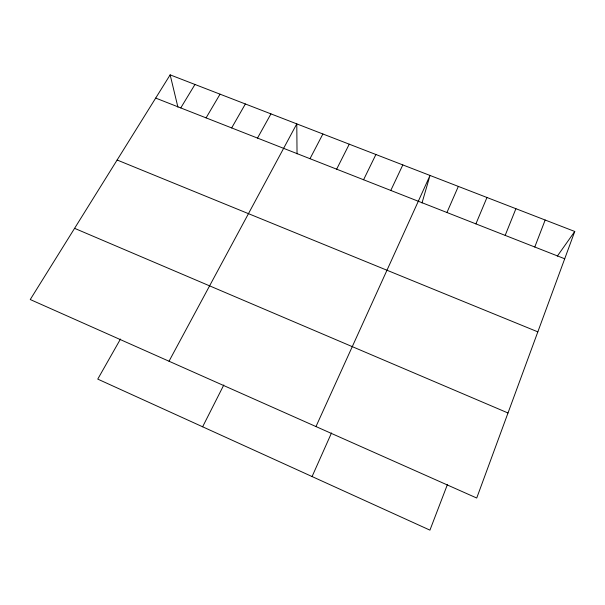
<?xml version="1.0" encoding="UTF-8"?>
<svg xmlns="http://www.w3.org/2000/svg" width="605" height="605" viewBox="0 0 605 605"><rect width="100%" height="100%" fill="white"/><g stroke="black" fill="none" stroke-linecap="round" stroke-linejoin="round"><path stroke-width="0.91" d="M422.003 202.97L430.019 175.45L315.976 426.563M574.75 231.473L476.725 498.028L30.25 299.535L170.149 74.861L574.75 231.473L557.311 256.134M447.435 484.484L429.936 530.139L97.753 379.108L120.486 339.034M534.782 247.014L545.165 220.023M505.175 235.383L515.914 208.702M475.901 223.88L486.972 197.495M446.944 212.499L458.34 186.416M312.074 476.551L331.502 432.953M390.8 190.446L402.817 164.923M363.582 179.753L375.902 154.502M336.652 169.173L349.259 144.187M202.63 426.79L223.812 384.962M310.002 158.699L322.888 133.985M169.022 361.23L296.783 123.881L297.04 153.867M257.511 138.076L270.949 113.876M231.67 127.927L245.365 103.977M206.086 117.877L220.046 94.176M180.759 107.924L194.969 84.466M155.689 98.078L564.715 258.774M117.128 160.007L537.83 331.858M74.581 228.335L508.003 412.981M170.149 74.861L177.923 107.168"/></g></svg>
